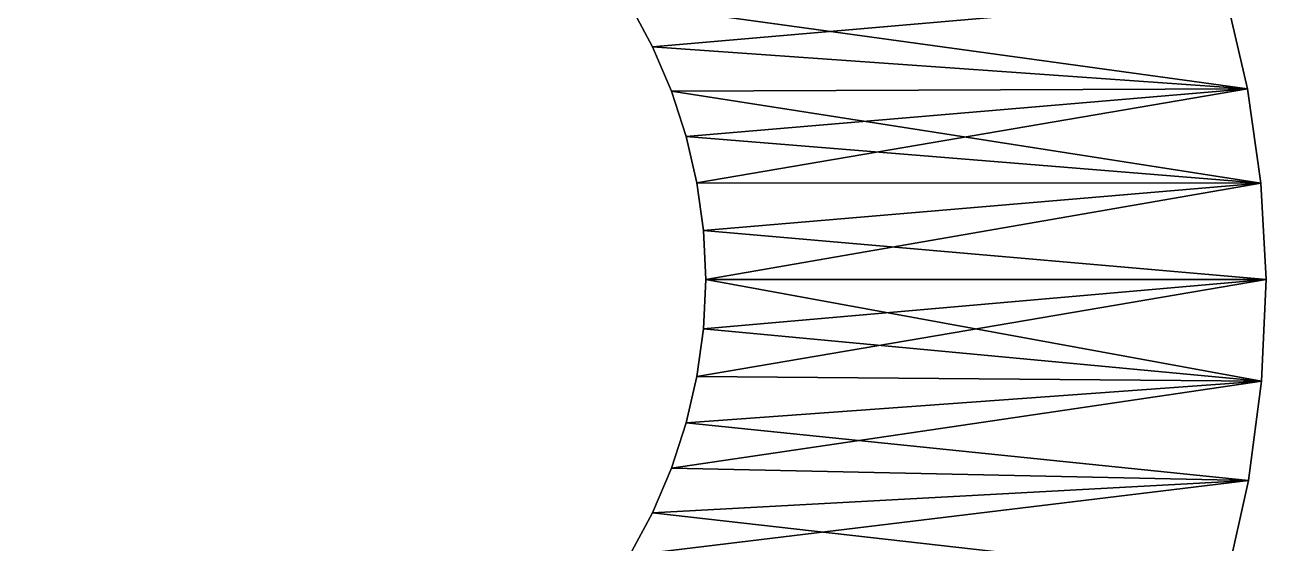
# Model space of a CAD drawing. Header units: metres. Extents: x 0 to 2.08, y -0.12 to 5.68.
# Drawn here: x 1.4384 to 1.6032, y 4.4024 to 4.4699 of the extents above; entities that cross this region are included whole.
import ezdxf

# ---------------------------------------------------------------- set-up
doc = ezdxf.new("R2010")
doc.units = ezdxf.units.M
doc.header["$LTSCALE"] = 65.185185
for name, color, linetype in [('11', 7, 'CONTINUOUS'), ('12', 7, 'CONTINUOUS'), ('14', 7, 'CONTINUOUS'), ('15', 7, 'CONTINUOUS'), ('17', 7, 'CONTINUOUS'), ('18', 7, 'CONTINUOUS'), ('22', 7, 'CONTINUOUS'), ('23', 7, 'CONTINUOUS'), ('25', 7, 'CONTINUOUS'), ('26', 7, 'CONTINUOUS'), ('3', 7, 'CONTINUOUS'), ('39', 7, 'CONTINUOUS'), ('42', 7, 'CONTINUOUS'), ('43', 7, 'CONTINUOUS'), ('44', 7, 'CONTINUOUS'), ('45', 7, 'CONTINUOUS'), ('8', 7, 'CONTINUOUS')]:
    doc.layers.add(name, color=color, linetype=linetype)

msp = doc.modelspace()

# ---------------------------------------------------------------- linework, layer by layer
at = {"layer": '11', "color": 2, "linetype": 'CONTINUOUS'}
for points in [[(0.35, 4.2868, -1.02289), (1.02909, 4.78443, -1.02289), (1.45, 4.2868, -1.02289), (0.35, 4.2868, -1.02289)], [(1.02909, 4.78443, -1.02289), (1.06178, 4.74813, -1.02289), (1.46323, 4.2874, -1.02289), (1.02909, 4.78443, -1.02289)], [(1.45, 4.2868, -1.02289), (1.02909, 4.78443, -1.02289), (1.46323, 4.2874, -1.02289), (1.45, 4.2868, -1.02289)], [(1.06178, 4.74813, -1.02289), (1.40427, 4.39077, -1.02289), (1.48882, 4.29191, -1.02289), (1.06178, 4.74813, -1.02289)], [(1.46323, 4.2874, -1.02289), (1.06178, 4.74813, -1.02289), (1.47618, 4.28911, -1.02289), (1.46323, 4.2874, -1.02289)], [(1.47618, 4.28911, -1.02289), (1.06178, 4.74813, -1.02289), (1.48882, 4.29191, -1.02289), (1.47618, 4.28911, -1.02289)], [(1.59755, 4.46165, -1.02289), (1.51707, 4.47272, -1.02289), (1.59479, 4.47365, -1.02289), (1.59755, 4.46165, -1.02289)], [(1.52006, 4.46715, -1.02289), (1.51707, 4.47272, -1.02289), (1.59755, 4.46165, -1.02289), (1.52006, 4.46715, -1.02289)], [(1.52254, 4.46136, -1.02289), (1.52006, 4.46715, -1.02289), (1.59755, 4.46165, -1.02289), (1.52254, 4.46136, -1.02289)], [(1.59929, 4.44937, -1.02289), (1.52254, 4.46136, -1.02289), (1.59755, 4.46165, -1.02289), (1.59929, 4.44937, -1.02289)], [(1.52446, 4.45547, -1.02289), (1.52254, 4.46136, -1.02289), (1.59929, 4.44937, -1.02289), (1.52446, 4.45547, -1.02289)], [(1.52584, 4.44942, -1.02289), (1.52446, 4.45547, -1.02289), (1.59929, 4.44937, -1.02289), (1.52584, 4.44942, -1.02289)], [(1.52669, 4.44319, -1.02289), (1.52584, 4.44942, -1.02289), (1.59929, 4.44937, -1.02289), (1.52669, 4.44319, -1.02289)], [(1.6, 4.4368, -1.02289), (1.52669, 4.44319, -1.02289), (1.59929, 4.44937, -1.02289), (1.6, 4.4368, -1.02289)], [(1.527, 4.4368, -1.02289), (1.52669, 4.44319, -1.02289), (1.6, 4.4368, -1.02289), (1.527, 4.4368, -1.02289)], [(1.52669, 4.4304, -1.02289), (1.527, 4.4368, -1.02289), (1.59939, 4.42356, -1.02289), (1.52669, 4.4304, -1.02289)], [(1.527, 4.4368, -1.02289), (1.6, 4.4368, -1.02289), (1.59939, 4.42356, -1.02289), (1.527, 4.4368, -1.02289)], [(1.52584, 4.42418, -1.02289), (1.52669, 4.4304, -1.02289), (1.59939, 4.42356, -1.02289), (1.52584, 4.42418, -1.02289)], [(1.52446, 4.41813, -1.02289), (1.52584, 4.42418, -1.02289), (1.59939, 4.42356, -1.02289), (1.52446, 4.41813, -1.02289)], [(1.59769, 4.41062, -1.02289), (1.52446, 4.41813, -1.02289), (1.59939, 4.42356, -1.02289), (1.59769, 4.41062, -1.02289)], [(1.52254, 4.41223, -1.02289), (1.52446, 4.41813, -1.02289), (1.59769, 4.41062, -1.02289), (1.52254, 4.41223, -1.02289)], [(1.52006, 4.40644, -1.02289), (1.52254, 4.41223, -1.02289), (1.59769, 4.41062, -1.02289), (1.52006, 4.40644, -1.02289)], [(1.59489, 4.39797, -1.02289), (1.52006, 4.40644, -1.02289), (1.59769, 4.41062, -1.02289), (1.59489, 4.39797, -1.02289)], [(1.51707, 4.40087, -1.02289), (1.52006, 4.40644, -1.02289), (1.59489, 4.39797, -1.02289), (1.51707, 4.40087, -1.02289)]]:
    msp.add_3dface(points, dxfattribs=at)
at = {"layer": '12', "color": 2, "linetype": 'CONTINUOUS'}
for points in [[(1.40784, 4.58253, -0.95232), (0.35, 4.2868, -0.95232), (1.457, 4.5798, -0.95232), (1.40784, 4.58253, -0.95232)], [(1.457, 4.5798, -0.95232), (0.35, 4.2868, -0.95232), (1.46957, 4.57909, -0.95232), (1.457, 4.5798, -0.95232)], [(1.46957, 4.57909, -0.95232), (0.35, 4.2868, -0.95232), (1.48185, 4.57735, -0.95232), (1.46957, 4.57909, -0.95232)], [(1.48185, 4.57735, -0.95232), (0.35, 4.2868, -0.95232), (1.49385, 4.57459, -0.95232), (1.48185, 4.57735, -0.95232)], [(1.49385, 4.57459, -0.95232), (0.35, 4.2868, -0.95232), (1.50566, 4.57077, -0.95232), (1.49385, 4.57459, -0.95232)], [(1.50566, 4.57077, -0.95232), (0.35, 4.2868, -0.95232), (1.51717, 4.56592, -0.95232), (1.50566, 4.57077, -0.95232)], [(1.51717, 4.56592, -0.95232), (0.35, 4.2868, -0.95232), (1.52816, 4.56015, -0.95232), (1.51717, 4.56592, -0.95232)], [(1.52816, 4.56015, -0.95232), (0.35, 4.2868, -0.95232), (1.53859, 4.55345, -0.95232), (1.52816, 4.56015, -0.95232)], [(1.53859, 4.55345, -0.95232), (0.35, 4.2868, -0.95232), (1.54849, 4.54582, -0.95232), (1.53859, 4.55345, -0.95232)], [(1.54849, 4.54582, -0.95232), (0.35, 4.2868, -0.95232), (1.55764, 4.53744, -0.95232), (1.54849, 4.54582, -0.95232)], [(0.35, 4.2868, -0.95232), (1.44139, 4.50503, -0.95232), (1.55764, 4.53744, -0.95232), (0.35, 4.2868, -0.95232)], [(1.44139, 4.50503, -0.95232), (0.35, 4.2868, -0.95232), (1.43537, 4.50337, -0.95232), (1.44139, 4.50503, -0.95232)], [(1.51707, 4.47272, -0.95232), (1.52006, 4.46715, -0.95232), (1.59479, 4.47365, -0.95232), (1.51707, 4.47272, -0.95232)], [(1.59479, 4.47365, -0.95232), (1.52006, 4.46715, -0.95232), (1.59755, 4.46165, -0.95232), (1.59479, 4.47365, -0.95232)], [(1.52006, 4.46715, -0.95232), (1.52254, 4.46136, -0.95232), (1.59755, 4.46165, -0.95232), (1.52006, 4.46715, -0.95232)], [(1.52254, 4.46136, -0.95232), (1.52446, 4.45547, -0.95232), (1.59755, 4.46165, -0.95232), (1.52254, 4.46136, -0.95232)], [(1.52446, 4.45547, -0.95232), (1.52584, 4.44942, -0.95232), (1.59755, 4.46165, -0.95232), (1.52446, 4.45547, -0.95232)], [(1.59755, 4.46165, -0.95232), (1.52584, 4.44942, -0.95232), (1.59929, 4.44937, -0.95232), (1.59755, 4.46165, -0.95232)], [(1.52584, 4.44942, -0.95232), (1.52669, 4.44319, -0.95232), (1.59929, 4.44937, -0.95232), (1.52584, 4.44942, -0.95232)], [(1.52669, 4.44319, -0.95232), (1.527, 4.4368, -0.95232), (1.59929, 4.44937, -0.95232), (1.52669, 4.44319, -0.95232)], [(1.59929, 4.44937, -0.95232), (1.527, 4.4368, -0.95232), (1.6, 4.4368, -0.95232), (1.59929, 4.44937, -0.95232)], [(1.52669, 4.4304, -0.95232), (1.52584, 4.42418, -0.95232), (1.6, 4.4368, -0.95232), (1.52669, 4.4304, -0.95232)], [(1.6, 4.4368, -0.95232), (1.52584, 4.42418, -0.95232), (1.59939, 4.42356, -0.95232), (1.6, 4.4368, -0.95232)], [(1.527, 4.4368, -0.95232), (1.52669, 4.4304, -0.95232), (1.6, 4.4368, -0.95232), (1.527, 4.4368, -0.95232)], [(1.52446, 4.41813, -0.95232), (1.52254, 4.41223, -0.95232), (1.59939, 4.42356, -0.95232), (1.52446, 4.41813, -0.95232)], [(1.59939, 4.42356, -0.95232), (1.52254, 4.41223, -0.95232), (1.59769, 4.41062, -0.95232), (1.59939, 4.42356, -0.95232)], [(1.52584, 4.42418, -0.95232), (1.52446, 4.41813, -0.95232), (1.59939, 4.42356, -0.95232), (1.52584, 4.42418, -0.95232)], [(1.52254, 4.41223, -0.95232), (1.52006, 4.40644, -0.95232), (1.59769, 4.41062, -0.95232), (1.52254, 4.41223, -0.95232)], [(1.52006, 4.40644, -0.95232), (1.51707, 4.40087, -0.95232), (1.59769, 4.41062, -0.95232), (1.52006, 4.40644, -0.95232)], [(1.59769, 4.41062, -0.95232), (1.51707, 4.40087, -0.95232), (1.59489, 4.39797, -0.95232), (1.59769, 4.41062, -0.95232)]]:
    msp.add_3dface(points, dxfattribs=at)
at = {"layer": '14', "color": 2, "linetype": 'CONTINUOUS'}
for points in [[(0.35, 4.2868, -2.32), (1.02909, 4.78443, -2.32), (1.45, 4.2868, -2.32), (0.35, 4.2868, -2.32)], [(1.02909, 4.78443, -2.32), (1.06178, 4.74813, -2.32), (1.46323, 4.2874, -2.32), (1.02909, 4.78443, -2.32)], [(1.45, 4.2868, -2.32), (1.02909, 4.78443, -2.32), (1.46323, 4.2874, -2.32), (1.45, 4.2868, -2.32)], [(1.06178, 4.74813, -2.32), (1.40427, 4.39077, -2.32), (1.48882, 4.29191, -2.32), (1.06178, 4.74813, -2.32)], [(1.46323, 4.2874, -2.32), (1.06178, 4.74813, -2.32), (1.47618, 4.28911, -2.32), (1.46323, 4.2874, -2.32)], [(1.47618, 4.28911, -2.32), (1.06178, 4.74813, -2.32), (1.48882, 4.29191, -2.32), (1.47618, 4.28911, -2.32)], [(1.59755, 4.46165, -2.32), (1.51707, 4.47272, -2.32), (1.59479, 4.47365, -2.32), (1.59755, 4.46165, -2.32)], [(1.52006, 4.46715, -2.32), (1.51707, 4.47272, -2.32), (1.59755, 4.46165, -2.32), (1.52006, 4.46715, -2.32)], [(1.52254, 4.46136, -2.32), (1.52006, 4.46715, -2.32), (1.59755, 4.46165, -2.32), (1.52254, 4.46136, -2.32)], [(1.59929, 4.44937, -2.32), (1.52254, 4.46136, -2.32), (1.59755, 4.46165, -2.32), (1.59929, 4.44937, -2.32)], [(1.52446, 4.45547, -2.32), (1.52254, 4.46136, -2.32), (1.59929, 4.44937, -2.32), (1.52446, 4.45547, -2.32)], [(1.52584, 4.44942, -2.32), (1.52446, 4.45547, -2.32), (1.59929, 4.44937, -2.32), (1.52584, 4.44942, -2.32)], [(1.52669, 4.44319, -2.32), (1.52584, 4.44942, -2.32), (1.59929, 4.44937, -2.32), (1.52669, 4.44319, -2.32)], [(1.6, 4.4368, -2.32), (1.52669, 4.44319, -2.32), (1.59929, 4.44937, -2.32), (1.6, 4.4368, -2.32)], [(1.527, 4.4368, -2.32), (1.52669, 4.44319, -2.32), (1.6, 4.4368, -2.32), (1.527, 4.4368, -2.32)], [(1.52669, 4.4304, -2.32), (1.527, 4.4368, -2.32), (1.59939, 4.42356, -2.32), (1.52669, 4.4304, -2.32)], [(1.527, 4.4368, -2.32), (1.6, 4.4368, -2.32), (1.59939, 4.42356, -2.32), (1.527, 4.4368, -2.32)], [(1.52584, 4.42418, -2.32), (1.52669, 4.4304, -2.32), (1.59939, 4.42356, -2.32), (1.52584, 4.42418, -2.32)], [(1.52446, 4.41813, -2.32), (1.52584, 4.42418, -2.32), (1.59939, 4.42356, -2.32), (1.52446, 4.41813, -2.32)], [(1.59769, 4.41062, -2.32), (1.52446, 4.41813, -2.32), (1.59939, 4.42356, -2.32), (1.59769, 4.41062, -2.32)], [(1.52254, 4.41223, -2.32), (1.52446, 4.41813, -2.32), (1.59769, 4.41062, -2.32), (1.52254, 4.41223, -2.32)], [(1.52006, 4.40644, -2.32), (1.52254, 4.41223, -2.32), (1.59769, 4.41062, -2.32), (1.52006, 4.40644, -2.32)], [(1.59489, 4.39797, -2.32), (1.52006, 4.40644, -2.32), (1.59769, 4.41062, -2.32), (1.59489, 4.39797, -2.32)], [(1.51707, 4.40087, -2.32), (1.52006, 4.40644, -2.32), (1.59489, 4.39797, -2.32), (1.51707, 4.40087, -2.32)]]:
    msp.add_3dface(points, dxfattribs=at)
at = {"layer": '15', "color": 2, "linetype": 'CONTINUOUS'}
for points in [[(1.40784, 4.58253, -2.25), (0.35, 4.2868, -2.25), (1.457, 4.5798, -2.25), (1.40784, 4.58253, -2.25)], [(1.457, 4.5798, -2.25), (0.35, 4.2868, -2.25), (1.46957, 4.57909, -2.25), (1.457, 4.5798, -2.25)], [(1.46957, 4.57909, -2.25), (0.35, 4.2868, -2.25), (1.48185, 4.57735, -2.25), (1.46957, 4.57909, -2.25)], [(1.48185, 4.57735, -2.25), (0.35, 4.2868, -2.25), (1.49385, 4.57459, -2.25), (1.48185, 4.57735, -2.25)], [(1.49385, 4.57459, -2.25), (0.35, 4.2868, -2.25), (1.50566, 4.57077, -2.25), (1.49385, 4.57459, -2.25)], [(1.50566, 4.57077, -2.25), (0.35, 4.2868, -2.25), (1.51717, 4.56592, -2.25), (1.50566, 4.57077, -2.25)], [(1.51717, 4.56592, -2.25), (0.35, 4.2868, -2.25), (1.52816, 4.56015, -2.25), (1.51717, 4.56592, -2.25)], [(1.52816, 4.56015, -2.25), (0.35, 4.2868, -2.25), (1.53859, 4.55345, -2.25), (1.52816, 4.56015, -2.25)], [(1.53859, 4.55345, -2.25), (0.35, 4.2868, -2.25), (1.54849, 4.54582, -2.25), (1.53859, 4.55345, -2.25)], [(1.54849, 4.54582, -2.25), (0.35, 4.2868, -2.25), (1.55764, 4.53744, -2.25), (1.54849, 4.54582, -2.25)], [(0.35, 4.2868, -2.25), (1.44139, 4.50503, -2.25), (1.55764, 4.53744, -2.25), (0.35, 4.2868, -2.25)], [(1.44139, 4.50503, -2.25), (0.35, 4.2868, -2.25), (1.43537, 4.50337, -2.25), (1.44139, 4.50503, -2.25)], [(1.51707, 4.47272, -2.25), (1.52006, 4.46715, -2.25), (1.59479, 4.47365, -2.25), (1.51707, 4.47272, -2.25)], [(1.59479, 4.47365, -2.25), (1.52006, 4.46715, -2.25), (1.59755, 4.46165, -2.25), (1.59479, 4.47365, -2.25)], [(1.52006, 4.46715, -2.25), (1.52254, 4.46136, -2.25), (1.59755, 4.46165, -2.25), (1.52006, 4.46715, -2.25)], [(1.52254, 4.46136, -2.25), (1.52446, 4.45547, -2.25), (1.59755, 4.46165, -2.25), (1.52254, 4.46136, -2.25)], [(1.52446, 4.45547, -2.25), (1.52584, 4.44942, -2.25), (1.59755, 4.46165, -2.25), (1.52446, 4.45547, -2.25)], [(1.59755, 4.46165, -2.25), (1.52584, 4.44942, -2.25), (1.59929, 4.44937, -2.25), (1.59755, 4.46165, -2.25)], [(1.52584, 4.44942, -2.25), (1.52669, 4.44319, -2.25), (1.59929, 4.44937, -2.25), (1.52584, 4.44942, -2.25)], [(1.52669, 4.44319, -2.25), (1.527, 4.4368, -2.25), (1.59929, 4.44937, -2.25), (1.52669, 4.44319, -2.25)], [(1.59929, 4.44937, -2.25), (1.527, 4.4368, -2.25), (1.6, 4.4368, -2.25), (1.59929, 4.44937, -2.25)], [(1.52669, 4.4304, -2.25), (1.52584, 4.42418, -2.25), (1.6, 4.4368, -2.25), (1.52669, 4.4304, -2.25)], [(1.6, 4.4368, -2.25), (1.52584, 4.42418, -2.25), (1.59939, 4.42356, -2.25), (1.6, 4.4368, -2.25)], [(1.527, 4.4368, -2.25), (1.52669, 4.4304, -2.25), (1.6, 4.4368, -2.25), (1.527, 4.4368, -2.25)], [(1.52446, 4.41813, -2.25), (1.52254, 4.41223, -2.25), (1.59939, 4.42356, -2.25), (1.52446, 4.41813, -2.25)], [(1.59939, 4.42356, -2.25), (1.52254, 4.41223, -2.25), (1.59769, 4.41062, -2.25), (1.59939, 4.42356, -2.25)], [(1.52584, 4.42418, -2.25), (1.52446, 4.41813, -2.25), (1.59939, 4.42356, -2.25), (1.52584, 4.42418, -2.25)], [(1.52254, 4.41223, -2.25), (1.52006, 4.40644, -2.25), (1.59769, 4.41062, -2.25), (1.52254, 4.41223, -2.25)], [(1.52006, 4.40644, -2.25), (1.51707, 4.40087, -2.25), (1.59769, 4.41062, -2.25), (1.52006, 4.40644, -2.25)], [(1.59769, 4.41062, -2.25), (1.51707, 4.40087, -2.25), (1.59489, 4.39797, -2.25), (1.59769, 4.41062, -2.25)]]:
    msp.add_3dface(points, dxfattribs=at)
at = {"layer": '17', "color": 2, "linetype": 'CONTINUOUS'}
for points in [[(1.51707, 4.47272, -1.02289), (1.52006, 4.46715, -1.02289), (1.51707, 4.47272, -0.95232), (1.51707, 4.47272, -1.02289)], [(1.52006, 4.46715, -1.02289), (1.52006, 4.46715, -0.95232), (1.51707, 4.47272, -0.95232), (1.52006, 4.46715, -1.02289)], [(1.51707, 4.47272, -2.32), (1.52006, 4.46715, -2.32), (1.51707, 4.47272, -2.25), (1.51707, 4.47272, -2.32)], [(1.52006, 4.46715, -2.32), (1.52006, 4.46715, -2.25), (1.51707, 4.47272, -2.25), (1.52006, 4.46715, -2.32)], [(1.51707, 4.47272, -2.05), (1.52006, 4.46715, -2.05), (1.51707, 4.47272, -1.98), (1.51707, 4.47272, -2.05)], [(1.52006, 4.46715, -2.05), (1.52006, 4.46715, -1.98), (1.51707, 4.47272, -1.98), (1.52006, 4.46715, -2.05)], [(1.51707, 4.47272, -1.29347), (1.52006, 4.46715, -1.29347), (1.51707, 4.47272, -1.22289), (1.51707, 4.47272, -1.29347)], [(1.52006, 4.46715, -1.29347), (1.52006, 4.46715, -1.22289), (1.51707, 4.47272, -1.22289), (1.52006, 4.46715, -1.29347)], [(1.52006, 4.46715, -1.02289), (1.52254, 4.46136, -1.02289), (1.52006, 4.46715, -0.95232), (1.52006, 4.46715, -1.02289)], [(1.52254, 4.46136, -1.02289), (1.52254, 4.46136, -0.95232), (1.52006, 4.46715, -0.95232), (1.52254, 4.46136, -1.02289)], [(1.52006, 4.46715, -2.32), (1.52254, 4.46136, -2.32), (1.52006, 4.46715, -2.25), (1.52006, 4.46715, -2.32)], [(1.52254, 4.46136, -2.32), (1.52254, 4.46136, -2.25), (1.52006, 4.46715, -2.25), (1.52254, 4.46136, -2.32)], [(1.52006, 4.46715, -2.05), (1.52254, 4.46136, -2.05), (1.52006, 4.46715, -1.98), (1.52006, 4.46715, -2.05)], [(1.52254, 4.46136, -2.05), (1.52254, 4.46136, -1.98), (1.52006, 4.46715, -1.98), (1.52254, 4.46136, -2.05)], [(1.52006, 4.46715, -1.29347), (1.52254, 4.46136, -1.29347), (1.52006, 4.46715, -1.22289), (1.52006, 4.46715, -1.29347)], [(1.52254, 4.46136, -1.29347), (1.52254, 4.46136, -1.22289), (1.52006, 4.46715, -1.22289), (1.52254, 4.46136, -1.29347)], [(1.52254, 4.46136, -1.02289), (1.52446, 4.45547, -1.02289), (1.52254, 4.46136, -0.95232), (1.52254, 4.46136, -1.02289)], [(1.52446, 4.45547, -1.02289), (1.52446, 4.45547, -0.95232), (1.52254, 4.46136, -0.95232), (1.52446, 4.45547, -1.02289)], [(1.52254, 4.46136, -2.32), (1.52446, 4.45547, -2.32), (1.52254, 4.46136, -2.25), (1.52254, 4.46136, -2.32)], [(1.52446, 4.45547, -2.32), (1.52446, 4.45547, -2.25), (1.52254, 4.46136, -2.25), (1.52446, 4.45547, -2.32)], [(1.52254, 4.46136, -2.05), (1.52446, 4.45547, -2.05), (1.52254, 4.46136, -1.98), (1.52254, 4.46136, -2.05)], [(1.52446, 4.45547, -2.05), (1.52446, 4.45547, -1.98), (1.52254, 4.46136, -1.98), (1.52446, 4.45547, -2.05)], [(1.52254, 4.46136, -1.29347), (1.52446, 4.45547, -1.29347), (1.52254, 4.46136, -1.22289), (1.52254, 4.46136, -1.29347)], [(1.52446, 4.45547, -1.29347), (1.52446, 4.45547, -1.22289), (1.52254, 4.46136, -1.22289), (1.52446, 4.45547, -1.29347)], [(1.52446, 4.45547, -1.02289), (1.52584, 4.44942, -1.02289), (1.52446, 4.45547, -0.95232), (1.52446, 4.45547, -1.02289)], [(1.52584, 4.44942, -1.02289), (1.52584, 4.44942, -0.95232), (1.52446, 4.45547, -0.95232), (1.52584, 4.44942, -1.02289)], [(1.52446, 4.45547, -2.32), (1.52584, 4.44942, -2.32), (1.52446, 4.45547, -2.25), (1.52446, 4.45547, -2.32)], [(1.52584, 4.44942, -2.32), (1.52584, 4.44942, -2.25), (1.52446, 4.45547, -2.25), (1.52584, 4.44942, -2.32)], [(1.52446, 4.45547, -2.05), (1.52584, 4.44942, -2.05), (1.52446, 4.45547, -1.98), (1.52446, 4.45547, -2.05)], [(1.52584, 4.44942, -2.05), (1.52584, 4.44942, -1.98), (1.52446, 4.45547, -1.98), (1.52584, 4.44942, -2.05)], [(1.52446, 4.45547, -1.29347), (1.52584, 4.44942, -1.29347), (1.52446, 4.45547, -1.22289), (1.52446, 4.45547, -1.29347)], [(1.52584, 4.44942, -1.29347), (1.52584, 4.44942, -1.22289), (1.52446, 4.45547, -1.22289), (1.52584, 4.44942, -1.29347)], [(1.52584, 4.44942, -1.02289), (1.52669, 4.44319, -1.02289), (1.52584, 4.44942, -0.95232), (1.52584, 4.44942, -1.02289)], [(1.52669, 4.44319, -1.02289), (1.52669, 4.44319, -0.95232), (1.52584, 4.44942, -0.95232), (1.52669, 4.44319, -1.02289)], [(1.52584, 4.44942, -2.32), (1.52669, 4.44319, -2.32), (1.52584, 4.44942, -2.25), (1.52584, 4.44942, -2.32)], [(1.52669, 4.44319, -2.32), (1.52669, 4.44319, -2.25), (1.52584, 4.44942, -2.25), (1.52669, 4.44319, -2.32)], [(1.52584, 4.44942, -2.05), (1.52669, 4.44319, -2.05), (1.52584, 4.44942, -1.98), (1.52584, 4.44942, -2.05)], [(1.52669, 4.44319, -2.05), (1.52669, 4.44319, -1.98), (1.52584, 4.44942, -1.98), (1.52669, 4.44319, -2.05)], [(1.52584, 4.44942, -1.29347), (1.52669, 4.44319, -1.29347), (1.52584, 4.44942, -1.22289), (1.52584, 4.44942, -1.29347)], [(1.52669, 4.44319, -1.29347), (1.52669, 4.44319, -1.22289), (1.52584, 4.44942, -1.22289), (1.52669, 4.44319, -1.29347)], [(1.52669, 4.44319, -1.02289), (1.527, 4.4368, -1.02289), (1.52669, 4.44319, -0.95232), (1.52669, 4.44319, -1.02289)], [(1.527, 4.4368, -1.02289), (1.527, 4.4368, -0.95232), (1.52669, 4.44319, -0.95232), (1.527, 4.4368, -1.02289)], [(1.52669, 4.44319, -2.32), (1.527, 4.4368, -2.32), (1.52669, 4.44319, -2.25), (1.52669, 4.44319, -2.32)], [(1.527, 4.4368, -2.32), (1.527, 4.4368, -2.25), (1.52669, 4.44319, -2.25), (1.527, 4.4368, -2.32)], [(1.52669, 4.44319, -2.05), (1.527, 4.4368, -2.05), (1.52669, 4.44319, -1.98), (1.52669, 4.44319, -2.05)], [(1.527, 4.4368, -2.05), (1.527, 4.4368, -1.98), (1.52669, 4.44319, -1.98), (1.527, 4.4368, -2.05)], [(1.52669, 4.44319, -1.29347), (1.527, 4.4368, -1.29347), (1.52669, 4.44319, -1.22289), (1.52669, 4.44319, -1.29347)], [(1.527, 4.4368, -1.29347), (1.527, 4.4368, -1.22289), (1.52669, 4.44319, -1.22289), (1.527, 4.4368, -1.29347)]]:
    msp.add_3dface(points, dxfattribs=at)
at = {"layer": '18', "color": 2, "linetype": 'CONTINUOUS'}
for points in [[(1.527, 4.4368, -1.02289), (1.52669, 4.4304, -1.02289), (1.527, 4.4368, -0.95232), (1.527, 4.4368, -1.02289)], [(1.52669, 4.4304, -1.02289), (1.52669, 4.4304, -0.95232), (1.527, 4.4368, -0.95232), (1.52669, 4.4304, -1.02289)], [(1.527, 4.4368, -2.32), (1.52669, 4.4304, -2.32), (1.527, 4.4368, -2.25), (1.527, 4.4368, -2.32)], [(1.52669, 4.4304, -2.32), (1.52669, 4.4304, -2.25), (1.527, 4.4368, -2.25), (1.52669, 4.4304, -2.32)], [(1.527, 4.4368, -2.05), (1.52669, 4.4304, -2.05), (1.527, 4.4368, -1.98), (1.527, 4.4368, -2.05)], [(1.52669, 4.4304, -2.05), (1.52669, 4.4304, -1.98), (1.527, 4.4368, -1.98), (1.52669, 4.4304, -2.05)], [(1.527, 4.4368, -1.29347), (1.52669, 4.4304, -1.29347), (1.527, 4.4368, -1.22289), (1.527, 4.4368, -1.29347)], [(1.52669, 4.4304, -1.29347), (1.52669, 4.4304, -1.22289), (1.527, 4.4368, -1.22289), (1.52669, 4.4304, -1.29347)], [(1.52669, 4.4304, -1.02289), (1.52584, 4.42418, -1.02289), (1.52669, 4.4304, -0.95232), (1.52669, 4.4304, -1.02289)], [(1.52584, 4.42418, -1.02289), (1.52584, 4.42418, -0.95232), (1.52669, 4.4304, -0.95232), (1.52584, 4.42418, -1.02289)], [(1.52669, 4.4304, -2.32), (1.52584, 4.42418, -2.32), (1.52669, 4.4304, -2.25), (1.52669, 4.4304, -2.32)], [(1.52584, 4.42418, -2.32), (1.52584, 4.42418, -2.25), (1.52669, 4.4304, -2.25), (1.52584, 4.42418, -2.32)], [(1.52669, 4.4304, -2.05), (1.52584, 4.42418, -2.05), (1.52669, 4.4304, -1.98), (1.52669, 4.4304, -2.05)], [(1.52584, 4.42418, -2.05), (1.52584, 4.42418, -1.98), (1.52669, 4.4304, -1.98), (1.52584, 4.42418, -2.05)], [(1.52669, 4.4304, -1.29347), (1.52584, 4.42418, -1.29347), (1.52669, 4.4304, -1.22289), (1.52669, 4.4304, -1.29347)], [(1.52584, 4.42418, -1.29347), (1.52584, 4.42418, -1.22289), (1.52669, 4.4304, -1.22289), (1.52584, 4.42418, -1.29347)], [(1.52584, 4.42418, -1.02289), (1.52446, 4.41813, -1.02289), (1.52584, 4.42418, -0.95232), (1.52584, 4.42418, -1.02289)], [(1.52446, 4.41813, -1.02289), (1.52446, 4.41813, -0.95232), (1.52584, 4.42418, -0.95232), (1.52446, 4.41813, -1.02289)], [(1.52584, 4.42418, -2.32), (1.52446, 4.41813, -2.32), (1.52584, 4.42418, -2.25), (1.52584, 4.42418, -2.32)], [(1.52446, 4.41813, -2.32), (1.52446, 4.41813, -2.25), (1.52584, 4.42418, -2.25), (1.52446, 4.41813, -2.32)], [(1.52584, 4.42418, -2.05), (1.52446, 4.41813, -2.05), (1.52584, 4.42418, -1.98), (1.52584, 4.42418, -2.05)], [(1.52446, 4.41813, -2.05), (1.52446, 4.41813, -1.98), (1.52584, 4.42418, -1.98), (1.52446, 4.41813, -2.05)], [(1.52584, 4.42418, -1.29347), (1.52446, 4.41813, -1.29347), (1.52584, 4.42418, -1.22289), (1.52584, 4.42418, -1.29347)], [(1.52446, 4.41813, -1.29347), (1.52446, 4.41813, -1.22289), (1.52584, 4.42418, -1.22289), (1.52446, 4.41813, -1.29347)], [(1.52446, 4.41813, -1.02289), (1.52254, 4.41223, -1.02289), (1.52446, 4.41813, -0.95232), (1.52446, 4.41813, -1.02289)], [(1.52254, 4.41223, -1.02289), (1.52254, 4.41223, -0.95232), (1.52446, 4.41813, -0.95232), (1.52254, 4.41223, -1.02289)], [(1.52446, 4.41813, -2.32), (1.52254, 4.41223, -2.32), (1.52446, 4.41813, -2.25), (1.52446, 4.41813, -2.32)], [(1.52254, 4.41223, -2.32), (1.52254, 4.41223, -2.25), (1.52446, 4.41813, -2.25), (1.52254, 4.41223, -2.32)], [(1.52446, 4.41813, -2.05), (1.52254, 4.41223, -2.05), (1.52446, 4.41813, -1.98), (1.52446, 4.41813, -2.05)], [(1.52254, 4.41223, -2.05), (1.52254, 4.41223, -1.98), (1.52446, 4.41813, -1.98), (1.52254, 4.41223, -2.05)], [(1.52446, 4.41813, -1.29347), (1.52254, 4.41223, -1.29347), (1.52446, 4.41813, -1.22289), (1.52446, 4.41813, -1.29347)], [(1.52254, 4.41223, -1.29347), (1.52254, 4.41223, -1.22289), (1.52446, 4.41813, -1.22289), (1.52254, 4.41223, -1.29347)], [(1.52254, 4.41223, -1.02289), (1.52006, 4.40644, -1.02289), (1.52254, 4.41223, -0.95232), (1.52254, 4.41223, -1.02289)], [(1.52006, 4.40644, -1.02289), (1.52006, 4.40644, -0.95232), (1.52254, 4.41223, -0.95232), (1.52006, 4.40644, -1.02289)], [(1.52254, 4.41223, -2.32), (1.52006, 4.40644, -2.32), (1.52254, 4.41223, -2.25), (1.52254, 4.41223, -2.32)], [(1.52006, 4.40644, -2.32), (1.52006, 4.40644, -2.25), (1.52254, 4.41223, -2.25), (1.52006, 4.40644, -2.32)], [(1.52254, 4.41223, -2.05), (1.52006, 4.40644, -2.05), (1.52254, 4.41223, -1.98), (1.52254, 4.41223, -2.05)], [(1.52006, 4.40644, -2.05), (1.52006, 4.40644, -1.98), (1.52254, 4.41223, -1.98), (1.52006, 4.40644, -2.05)], [(1.52254, 4.41223, -1.29347), (1.52006, 4.40644, -1.29347), (1.52254, 4.41223, -1.22289), (1.52254, 4.41223, -1.29347)], [(1.52006, 4.40644, -1.29347), (1.52006, 4.40644, -1.22289), (1.52254, 4.41223, -1.22289), (1.52006, 4.40644, -1.29347)], [(1.52006, 4.40644, -1.02289), (1.51707, 4.40087, -1.02289), (1.52006, 4.40644, -0.95232), (1.52006, 4.40644, -1.02289)], [(1.51707, 4.40087, -1.02289), (1.51707, 4.40087, -0.95232), (1.52006, 4.40644, -0.95232), (1.51707, 4.40087, -1.02289)], [(1.52006, 4.40644, -2.32), (1.51707, 4.40087, -2.32), (1.52006, 4.40644, -2.25), (1.52006, 4.40644, -2.32)], [(1.51707, 4.40087, -2.32), (1.51707, 4.40087, -2.25), (1.52006, 4.40644, -2.25), (1.51707, 4.40087, -2.32)], [(1.52006, 4.40644, -2.05), (1.51707, 4.40087, -2.05), (1.52006, 4.40644, -1.98), (1.52006, 4.40644, -2.05)], [(1.51707, 4.40087, -2.05), (1.51707, 4.40087, -1.98), (1.52006, 4.40644, -1.98), (1.51707, 4.40087, -2.05)], [(1.52006, 4.40644, -1.29347), (1.51707, 4.40087, -1.29347), (1.52006, 4.40644, -1.22289), (1.52006, 4.40644, -1.29347)], [(1.51707, 4.40087, -1.29347), (1.51707, 4.40087, -1.22289), (1.52006, 4.40644, -1.22289), (1.51707, 4.40087, -1.29347)]]:
    msp.add_3dface(points, dxfattribs=at)
at = {"layer": '22', "color": 2, "linetype": 'CONTINUOUS'}
for points in [[(0.35, 4.2868, -2.05), (1.02909, 4.78443, -2.05), (1.45, 4.2868, -2.05), (0.35, 4.2868, -2.05)], [(1.02909, 4.78443, -2.05), (1.06178, 4.74813, -2.05), (1.46323, 4.2874, -2.05), (1.02909, 4.78443, -2.05)], [(1.45, 4.2868, -2.05), (1.02909, 4.78443, -2.05), (1.46323, 4.2874, -2.05), (1.45, 4.2868, -2.05)], [(1.06178, 4.74813, -2.05), (1.40427, 4.39077, -2.05), (1.48882, 4.29191, -2.05), (1.06178, 4.74813, -2.05)], [(1.46323, 4.2874, -2.05), (1.06178, 4.74813, -2.05), (1.47618, 4.28911, -2.05), (1.46323, 4.2874, -2.05)], [(1.47618, 4.28911, -2.05), (1.06178, 4.74813, -2.05), (1.48882, 4.29191, -2.05), (1.47618, 4.28911, -2.05)], [(1.59755, 4.46165, -2.05), (1.51707, 4.47272, -2.05), (1.59479, 4.47365, -2.05), (1.59755, 4.46165, -2.05)], [(1.52006, 4.46715, -2.05), (1.51707, 4.47272, -2.05), (1.59755, 4.46165, -2.05), (1.52006, 4.46715, -2.05)], [(1.52254, 4.46136, -2.05), (1.52006, 4.46715, -2.05), (1.59755, 4.46165, -2.05), (1.52254, 4.46136, -2.05)], [(1.59929, 4.44937, -2.05), (1.52254, 4.46136, -2.05), (1.59755, 4.46165, -2.05), (1.59929, 4.44937, -2.05)], [(1.52446, 4.45547, -2.05), (1.52254, 4.46136, -2.05), (1.59929, 4.44937, -2.05), (1.52446, 4.45547, -2.05)], [(1.52584, 4.44942, -2.05), (1.52446, 4.45547, -2.05), (1.59929, 4.44937, -2.05), (1.52584, 4.44942, -2.05)], [(1.52669, 4.44319, -2.05), (1.52584, 4.44942, -2.05), (1.59929, 4.44937, -2.05), (1.52669, 4.44319, -2.05)], [(1.6, 4.4368, -2.05), (1.52669, 4.44319, -2.05), (1.59929, 4.44937, -2.05), (1.6, 4.4368, -2.05)], [(1.527, 4.4368, -2.05), (1.52669, 4.44319, -2.05), (1.6, 4.4368, -2.05), (1.527, 4.4368, -2.05)], [(1.52669, 4.4304, -2.05), (1.527, 4.4368, -2.05), (1.59939, 4.42356, -2.05), (1.52669, 4.4304, -2.05)], [(1.527, 4.4368, -2.05), (1.6, 4.4368, -2.05), (1.59939, 4.42356, -2.05), (1.527, 4.4368, -2.05)], [(1.52584, 4.42418, -2.05), (1.52669, 4.4304, -2.05), (1.59939, 4.42356, -2.05), (1.52584, 4.42418, -2.05)], [(1.52446, 4.41813, -2.05), (1.52584, 4.42418, -2.05), (1.59939, 4.42356, -2.05), (1.52446, 4.41813, -2.05)], [(1.59769, 4.41062, -2.05), (1.52446, 4.41813, -2.05), (1.59939, 4.42356, -2.05), (1.59769, 4.41062, -2.05)], [(1.52254, 4.41223, -2.05), (1.52446, 4.41813, -2.05), (1.59769, 4.41062, -2.05), (1.52254, 4.41223, -2.05)], [(1.52006, 4.40644, -2.05), (1.52254, 4.41223, -2.05), (1.59769, 4.41062, -2.05), (1.52006, 4.40644, -2.05)], [(1.59489, 4.39797, -2.05), (1.52006, 4.40644, -2.05), (1.59769, 4.41062, -2.05), (1.59489, 4.39797, -2.05)], [(1.51707, 4.40087, -2.05), (1.52006, 4.40644, -2.05), (1.59489, 4.39797, -2.05), (1.51707, 4.40087, -2.05)]]:
    msp.add_3dface(points, dxfattribs=at)
at = {"layer": '23', "color": 2, "linetype": 'CONTINUOUS'}
for points in [[(1.40784, 4.58253, -1.98), (0.35, 4.2868, -1.98), (1.457, 4.5798, -1.98), (1.40784, 4.58253, -1.98)], [(1.457, 4.5798, -1.98), (0.35, 4.2868, -1.98), (1.46957, 4.57909, -1.98), (1.457, 4.5798, -1.98)], [(1.46957, 4.57909, -1.98), (0.35, 4.2868, -1.98), (1.48185, 4.57735, -1.98), (1.46957, 4.57909, -1.98)], [(1.48185, 4.57735, -1.98), (0.35, 4.2868, -1.98), (1.49385, 4.57459, -1.98), (1.48185, 4.57735, -1.98)], [(1.49385, 4.57459, -1.98), (0.35, 4.2868, -1.98), (1.50566, 4.57077, -1.98), (1.49385, 4.57459, -1.98)], [(1.50566, 4.57077, -1.98), (0.35, 4.2868, -1.98), (1.51717, 4.56592, -1.98), (1.50566, 4.57077, -1.98)], [(1.51717, 4.56592, -1.98), (0.35, 4.2868, -1.98), (1.52816, 4.56015, -1.98), (1.51717, 4.56592, -1.98)], [(1.52816, 4.56015, -1.98), (0.35, 4.2868, -1.98), (1.53859, 4.55345, -1.98), (1.52816, 4.56015, -1.98)], [(1.53859, 4.55345, -1.98), (0.35, 4.2868, -1.98), (1.54849, 4.54582, -1.98), (1.53859, 4.55345, -1.98)], [(1.54849, 4.54582, -1.98), (0.35, 4.2868, -1.98), (1.55764, 4.53744, -1.98), (1.54849, 4.54582, -1.98)], [(0.35, 4.2868, -1.98), (1.44139, 4.50503, -1.98), (1.55764, 4.53744, -1.98), (0.35, 4.2868, -1.98)], [(1.44139, 4.50503, -1.98), (0.35, 4.2868, -1.98), (1.43537, 4.50337, -1.98), (1.44139, 4.50503, -1.98)], [(1.51707, 4.47272, -1.98), (1.52006, 4.46715, -1.98), (1.59479, 4.47365, -1.98), (1.51707, 4.47272, -1.98)], [(1.59479, 4.47365, -1.98), (1.52006, 4.46715, -1.98), (1.59755, 4.46165, -1.98), (1.59479, 4.47365, -1.98)], [(1.52006, 4.46715, -1.98), (1.52254, 4.46136, -1.98), (1.59755, 4.46165, -1.98), (1.52006, 4.46715, -1.98)], [(1.52254, 4.46136, -1.98), (1.52446, 4.45547, -1.98), (1.59755, 4.46165, -1.98), (1.52254, 4.46136, -1.98)], [(1.52446, 4.45547, -1.98), (1.52584, 4.44942, -1.98), (1.59755, 4.46165, -1.98), (1.52446, 4.45547, -1.98)], [(1.59755, 4.46165, -1.98), (1.52584, 4.44942, -1.98), (1.59929, 4.44937, -1.98), (1.59755, 4.46165, -1.98)], [(1.52584, 4.44942, -1.98), (1.52669, 4.44319, -1.98), (1.59929, 4.44937, -1.98), (1.52584, 4.44942, -1.98)], [(1.52669, 4.44319, -1.98), (1.527, 4.4368, -1.98), (1.59929, 4.44937, -1.98), (1.52669, 4.44319, -1.98)], [(1.59929, 4.44937, -1.98), (1.527, 4.4368, -1.98), (1.6, 4.4368, -1.98), (1.59929, 4.44937, -1.98)], [(1.52669, 4.4304, -1.98), (1.52584, 4.42418, -1.98), (1.6, 4.4368, -1.98), (1.52669, 4.4304, -1.98)], [(1.6, 4.4368, -1.98), (1.52584, 4.42418, -1.98), (1.59939, 4.42356, -1.98), (1.6, 4.4368, -1.98)], [(1.527, 4.4368, -1.98), (1.52669, 4.4304, -1.98), (1.6, 4.4368, -1.98), (1.527, 4.4368, -1.98)], [(1.52446, 4.41813, -1.98), (1.52254, 4.41223, -1.98), (1.59939, 4.42356, -1.98), (1.52446, 4.41813, -1.98)], [(1.59939, 4.42356, -1.98), (1.52254, 4.41223, -1.98), (1.59769, 4.41062, -1.98), (1.59939, 4.42356, -1.98)], [(1.52584, 4.42418, -1.98), (1.52446, 4.41813, -1.98), (1.59939, 4.42356, -1.98), (1.52584, 4.42418, -1.98)], [(1.52254, 4.41223, -1.98), (1.52006, 4.40644, -1.98), (1.59769, 4.41062, -1.98), (1.52254, 4.41223, -1.98)], [(1.52006, 4.40644, -1.98), (1.51707, 4.40087, -1.98), (1.59769, 4.41062, -1.98), (1.52006, 4.40644, -1.98)], [(1.59769, 4.41062, -1.98), (1.51707, 4.40087, -1.98), (1.59489, 4.39797, -1.98), (1.59769, 4.41062, -1.98)]]:
    msp.add_3dface(points, dxfattribs=at)
at = {"layer": '25', "color": 2, "linetype": 'CONTINUOUS'}
for points in [[(0.35, 4.2868, -1.29347), (1.02909, 4.78443, -1.29347), (1.45, 4.2868, -1.29347), (0.35, 4.2868, -1.29347)], [(1.02909, 4.78443, -1.29347), (1.06178, 4.74813, -1.29347), (1.46323, 4.2874, -1.29347), (1.02909, 4.78443, -1.29347)], [(1.45, 4.2868, -1.29347), (1.02909, 4.78443, -1.29347), (1.46323, 4.2874, -1.29347), (1.45, 4.2868, -1.29347)], [(1.06178, 4.74813, -1.29347), (1.40427, 4.39077, -1.29347), (1.48882, 4.29191, -1.29347), (1.06178, 4.74813, -1.29347)], [(1.46323, 4.2874, -1.29347), (1.06178, 4.74813, -1.29347), (1.47618, 4.28911, -1.29347), (1.46323, 4.2874, -1.29347)], [(1.47618, 4.28911, -1.29347), (1.06178, 4.74813, -1.29347), (1.48882, 4.29191, -1.29347), (1.47618, 4.28911, -1.29347)], [(1.59755, 4.46165, -1.29347), (1.51707, 4.47272, -1.29347), (1.59479, 4.47365, -1.29347), (1.59755, 4.46165, -1.29347)], [(1.52006, 4.46715, -1.29347), (1.51707, 4.47272, -1.29347), (1.59755, 4.46165, -1.29347), (1.52006, 4.46715, -1.29347)], [(1.52254, 4.46136, -1.29347), (1.52006, 4.46715, -1.29347), (1.59755, 4.46165, -1.29347), (1.52254, 4.46136, -1.29347)], [(1.59929, 4.44937, -1.29347), (1.52254, 4.46136, -1.29347), (1.59755, 4.46165, -1.29347), (1.59929, 4.44937, -1.29347)], [(1.52446, 4.45547, -1.29347), (1.52254, 4.46136, -1.29347), (1.59929, 4.44937, -1.29347), (1.52446, 4.45547, -1.29347)], [(1.52584, 4.44942, -1.29347), (1.52446, 4.45547, -1.29347), (1.59929, 4.44937, -1.29347), (1.52584, 4.44942, -1.29347)], [(1.52669, 4.44319, -1.29347), (1.52584, 4.44942, -1.29347), (1.59929, 4.44937, -1.29347), (1.52669, 4.44319, -1.29347)], [(1.6, 4.4368, -1.29347), (1.52669, 4.44319, -1.29347), (1.59929, 4.44937, -1.29347), (1.6, 4.4368, -1.29347)], [(1.527, 4.4368, -1.29347), (1.52669, 4.44319, -1.29347), (1.6, 4.4368, -1.29347), (1.527, 4.4368, -1.29347)], [(1.52669, 4.4304, -1.29347), (1.527, 4.4368, -1.29347), (1.59939, 4.42356, -1.29347), (1.52669, 4.4304, -1.29347)], [(1.527, 4.4368, -1.29347), (1.6, 4.4368, -1.29347), (1.59939, 4.42356, -1.29347), (1.527, 4.4368, -1.29347)], [(1.52584, 4.42418, -1.29347), (1.52669, 4.4304, -1.29347), (1.59939, 4.42356, -1.29347), (1.52584, 4.42418, -1.29347)], [(1.52446, 4.41813, -1.29347), (1.52584, 4.42418, -1.29347), (1.59939, 4.42356, -1.29347), (1.52446, 4.41813, -1.29347)], [(1.59769, 4.41062, -1.29347), (1.52446, 4.41813, -1.29347), (1.59939, 4.42356, -1.29347), (1.59769, 4.41062, -1.29347)], [(1.52254, 4.41223, -1.29347), (1.52446, 4.41813, -1.29347), (1.59769, 4.41062, -1.29347), (1.52254, 4.41223, -1.29347)], [(1.52006, 4.40644, -1.29347), (1.52254, 4.41223, -1.29347), (1.59769, 4.41062, -1.29347), (1.52006, 4.40644, -1.29347)], [(1.59489, 4.39797, -1.29347), (1.52006, 4.40644, -1.29347), (1.59769, 4.41062, -1.29347), (1.59489, 4.39797, -1.29347)], [(1.51707, 4.40087, -1.29347), (1.52006, 4.40644, -1.29347), (1.59489, 4.39797, -1.29347), (1.51707, 4.40087, -1.29347)]]:
    msp.add_3dface(points, dxfattribs=at)
at = {"layer": '26', "color": 2, "linetype": 'CONTINUOUS'}
for points in [[(1.40784, 4.58253, -1.22289), (0.35, 4.2868, -1.22289), (1.457, 4.5798, -1.22289), (1.40784, 4.58253, -1.22289)], [(1.457, 4.5798, -1.22289), (0.35, 4.2868, -1.22289), (1.46957, 4.57909, -1.22289), (1.457, 4.5798, -1.22289)], [(1.46957, 4.57909, -1.22289), (0.35, 4.2868, -1.22289), (1.48185, 4.57735, -1.22289), (1.46957, 4.57909, -1.22289)], [(1.48185, 4.57735, -1.22289), (0.35, 4.2868, -1.22289), (1.49385, 4.57459, -1.22289), (1.48185, 4.57735, -1.22289)], [(1.49385, 4.57459, -1.22289), (0.35, 4.2868, -1.22289), (1.50566, 4.57077, -1.22289), (1.49385, 4.57459, -1.22289)], [(1.50566, 4.57077, -1.22289), (0.35, 4.2868, -1.22289), (1.51717, 4.56592, -1.22289), (1.50566, 4.57077, -1.22289)], [(1.51717, 4.56592, -1.22289), (0.35, 4.2868, -1.22289), (1.52816, 4.56015, -1.22289), (1.51717, 4.56592, -1.22289)], [(1.52816, 4.56015, -1.22289), (0.35, 4.2868, -1.22289), (1.53859, 4.55345, -1.22289), (1.52816, 4.56015, -1.22289)], [(1.53859, 4.55345, -1.22289), (0.35, 4.2868, -1.22289), (1.54849, 4.54582, -1.22289), (1.53859, 4.55345, -1.22289)], [(1.54849, 4.54582, -1.22289), (0.35, 4.2868, -1.22289), (1.55764, 4.53744, -1.22289), (1.54849, 4.54582, -1.22289)], [(0.35, 4.2868, -1.22289), (1.44139, 4.50503, -1.22289), (1.55764, 4.53744, -1.22289), (0.35, 4.2868, -1.22289)], [(1.44139, 4.50503, -1.22289), (0.35, 4.2868, -1.22289), (1.43537, 4.50337, -1.22289), (1.44139, 4.50503, -1.22289)], [(1.51707, 4.47272, -1.22289), (1.52006, 4.46715, -1.22289), (1.59479, 4.47365, -1.22289), (1.51707, 4.47272, -1.22289)], [(1.59479, 4.47365, -1.22289), (1.52006, 4.46715, -1.22289), (1.59755, 4.46165, -1.22289), (1.59479, 4.47365, -1.22289)], [(1.52006, 4.46715, -1.22289), (1.52254, 4.46136, -1.22289), (1.59755, 4.46165, -1.22289), (1.52006, 4.46715, -1.22289)], [(1.52254, 4.46136, -1.22289), (1.52446, 4.45547, -1.22289), (1.59755, 4.46165, -1.22289), (1.52254, 4.46136, -1.22289)], [(1.52446, 4.45547, -1.22289), (1.52584, 4.44942, -1.22289), (1.59755, 4.46165, -1.22289), (1.52446, 4.45547, -1.22289)], [(1.59755, 4.46165, -1.22289), (1.52584, 4.44942, -1.22289), (1.59929, 4.44937, -1.22289), (1.59755, 4.46165, -1.22289)], [(1.52584, 4.44942, -1.22289), (1.52669, 4.44319, -1.22289), (1.59929, 4.44937, -1.22289), (1.52584, 4.44942, -1.22289)], [(1.52669, 4.44319, -1.22289), (1.527, 4.4368, -1.22289), (1.59929, 4.44937, -1.22289), (1.52669, 4.44319, -1.22289)], [(1.59929, 4.44937, -1.22289), (1.527, 4.4368, -1.22289), (1.6, 4.4368, -1.22289), (1.59929, 4.44937, -1.22289)], [(1.52669, 4.4304, -1.22289), (1.52584, 4.42418, -1.22289), (1.6, 4.4368, -1.22289), (1.52669, 4.4304, -1.22289)], [(1.6, 4.4368, -1.22289), (1.52584, 4.42418, -1.22289), (1.59939, 4.42356, -1.22289), (1.6, 4.4368, -1.22289)], [(1.527, 4.4368, -1.22289), (1.52669, 4.4304, -1.22289), (1.6, 4.4368, -1.22289), (1.527, 4.4368, -1.22289)], [(1.52446, 4.41813, -1.22289), (1.52254, 4.41223, -1.22289), (1.59939, 4.42356, -1.22289), (1.52446, 4.41813, -1.22289)], [(1.59939, 4.42356, -1.22289), (1.52254, 4.41223, -1.22289), (1.59769, 4.41062, -1.22289), (1.59939, 4.42356, -1.22289)], [(1.52584, 4.42418, -1.22289), (1.52446, 4.41813, -1.22289), (1.59939, 4.42356, -1.22289), (1.52584, 4.42418, -1.22289)], [(1.52254, 4.41223, -1.22289), (1.52006, 4.40644, -1.22289), (1.59769, 4.41062, -1.22289), (1.52254, 4.41223, -1.22289)], [(1.52006, 4.40644, -1.22289), (1.51707, 4.40087, -1.22289), (1.59769, 4.41062, -1.22289), (1.52006, 4.40644, -1.22289)], [(1.59769, 4.41062, -1.22289), (1.51707, 4.40087, -1.22289), (1.59489, 4.39797, -1.22289), (1.59769, 4.41062, -1.22289)]]:
    msp.add_3dface(points, dxfattribs=at)
at = {"layer": '3', "color": 2, "linetype": 'CONTINUOUS'}
for points in [[(0.15, 2.53502, 0.09868), (0.23, 2.53502, 0.09868), (1.75709, 5.6798, 0.09868), (0.15, 2.53502, 0.09868)], [(0.15, 5.6798, 0.09868), (0.15, 2.53502, 0.09868), (1.75709, 5.6798, 0.09868), (0.15, 5.6798, 0.09868)], [(1.75709, 5.6798, 0.09868), (0.23, 2.53502, 0.09868), (1.75709, 2.34701, 0.09868), (1.75709, 5.6798, 0.09868)]]:
    msp.add_3dface(points, dxfattribs=at)
at = {"layer": '39', "color": 2, "linetype": 'CONTINUOUS'}
for points in [[(1.59755, 4.46165, -1.02289), (1.59479, 4.47365, -1.02289), (1.59755, 4.46165, -0.95232), (1.59755, 4.46165, -1.02289)], [(1.59479, 4.47365, -1.02289), (1.59479, 4.47365, -0.95232), (1.59755, 4.46165, -0.95232), (1.59479, 4.47365, -1.02289)], [(1.59755, 4.46165, -2.32), (1.59479, 4.47365, -2.32), (1.59755, 4.46165, -2.25), (1.59755, 4.46165, -2.32)], [(1.59479, 4.47365, -2.32), (1.59479, 4.47365, -2.25), (1.59755, 4.46165, -2.25), (1.59479, 4.47365, -2.32)], [(1.59755, 4.46165, -2.05), (1.59479, 4.47365, -2.05), (1.59755, 4.46165, -1.98), (1.59755, 4.46165, -2.05)], [(1.59479, 4.47365, -2.05), (1.59479, 4.47365, -1.98), (1.59755, 4.46165, -1.98), (1.59479, 4.47365, -2.05)], [(1.59755, 4.46165, -1.29347), (1.59479, 4.47365, -1.29347), (1.59755, 4.46165, -1.22289), (1.59755, 4.46165, -1.29347)], [(1.59479, 4.47365, -1.29347), (1.59479, 4.47365, -1.22289), (1.59755, 4.46165, -1.22289), (1.59479, 4.47365, -1.29347)], [(1.59929, 4.44937, -1.02289), (1.59755, 4.46165, -1.02289), (1.59929, 4.44937, -0.95232), (1.59929, 4.44937, -1.02289)], [(1.59755, 4.46165, -1.02289), (1.59755, 4.46165, -0.95232), (1.59929, 4.44937, -0.95232), (1.59755, 4.46165, -1.02289)], [(1.59929, 4.44937, -2.32), (1.59755, 4.46165, -2.32), (1.59929, 4.44937, -2.25), (1.59929, 4.44937, -2.32)], [(1.59755, 4.46165, -2.32), (1.59755, 4.46165, -2.25), (1.59929, 4.44937, -2.25), (1.59755, 4.46165, -2.32)], [(1.59929, 4.44937, -2.05), (1.59755, 4.46165, -2.05), (1.59929, 4.44937, -1.98), (1.59929, 4.44937, -2.05)], [(1.59755, 4.46165, -2.05), (1.59755, 4.46165, -1.98), (1.59929, 4.44937, -1.98), (1.59755, 4.46165, -2.05)], [(1.59929, 4.44937, -1.29347), (1.59755, 4.46165, -1.29347), (1.59929, 4.44937, -1.22289), (1.59929, 4.44937, -1.29347)], [(1.59755, 4.46165, -1.29347), (1.59755, 4.46165, -1.22289), (1.59929, 4.44937, -1.22289), (1.59755, 4.46165, -1.29347)], [(1.6, 4.4368, -1.02289), (1.59929, 4.44937, -1.02289), (1.6, 4.4368, -0.95232), (1.6, 4.4368, -1.02289)], [(1.59929, 4.44937, -1.02289), (1.59929, 4.44937, -0.95232), (1.6, 4.4368, -0.95232), (1.59929, 4.44937, -1.02289)], [(1.6, 4.4368, -2.32), (1.59929, 4.44937, -2.32), (1.6, 4.4368, -2.25), (1.6, 4.4368, -2.32)], [(1.59929, 4.44937, -2.32), (1.59929, 4.44937, -2.25), (1.6, 4.4368, -2.25), (1.59929, 4.44937, -2.32)], [(1.6, 4.4368, -2.05), (1.59929, 4.44937, -2.05), (1.6, 4.4368, -1.98), (1.6, 4.4368, -2.05)], [(1.59929, 4.44937, -2.05), (1.59929, 4.44937, -1.98), (1.6, 4.4368, -1.98), (1.59929, 4.44937, -2.05)], [(1.6, 4.4368, -1.29347), (1.59929, 4.44937, -1.29347), (1.6, 4.4368, -1.22289), (1.6, 4.4368, -1.29347)], [(1.59929, 4.44937, -1.29347), (1.59929, 4.44937, -1.22289), (1.6, 4.4368, -1.22289), (1.59929, 4.44937, -1.29347)]]:
    msp.add_3dface(points, dxfattribs=at)
at = {"layer": '42', "color": 2, "linetype": 'CONTINUOUS'}
for points in [[(1.59939, 4.42356, -1.02289), (1.6, 4.4368, -1.02289), (1.59939, 4.42356, -0.95232), (1.59939, 4.42356, -1.02289)], [(1.6, 4.4368, -1.02289), (1.6, 4.4368, -0.95232), (1.59939, 4.42356, -0.95232), (1.6, 4.4368, -1.02289)], [(1.59769, 4.41062, -1.02289), (1.59939, 4.42356, -1.02289), (1.59769, 4.41062, -0.95232), (1.59769, 4.41062, -1.02289)], [(1.59939, 4.42356, -1.02289), (1.59939, 4.42356, -0.95232), (1.59769, 4.41062, -0.95232), (1.59939, 4.42356, -1.02289)], [(1.59489, 4.39797, -1.02289), (1.59769, 4.41062, -1.02289), (1.59489, 4.39797, -0.95232), (1.59489, 4.39797, -1.02289)], [(1.59769, 4.41062, -1.02289), (1.59769, 4.41062, -0.95232), (1.59489, 4.39797, -0.95232), (1.59769, 4.41062, -1.02289)]]:
    msp.add_3dface(points, dxfattribs=at)
at = {"layer": '43', "color": 2, "linetype": 'CONTINUOUS'}
for points in [[(1.59939, 4.42356, -1.29347), (1.6, 4.4368, -1.29347), (1.59939, 4.42356, -1.22289), (1.59939, 4.42356, -1.29347)], [(1.6, 4.4368, -1.29347), (1.6, 4.4368, -1.22289), (1.59939, 4.42356, -1.22289), (1.6, 4.4368, -1.29347)], [(1.59769, 4.41062, -1.29347), (1.59939, 4.42356, -1.29347), (1.59769, 4.41062, -1.22289), (1.59769, 4.41062, -1.29347)], [(1.59939, 4.42356, -1.29347), (1.59939, 4.42356, -1.22289), (1.59769, 4.41062, -1.22289), (1.59939, 4.42356, -1.29347)], [(1.59489, 4.39797, -1.29347), (1.59769, 4.41062, -1.29347), (1.59489, 4.39797, -1.22289), (1.59489, 4.39797, -1.29347)], [(1.59769, 4.41062, -1.29347), (1.59769, 4.41062, -1.22289), (1.59489, 4.39797, -1.22289), (1.59769, 4.41062, -1.29347)]]:
    msp.add_3dface(points, dxfattribs=at)
at = {"layer": '44', "color": 2, "linetype": 'CONTINUOUS'}
for points in [[(1.59939, 4.42356, -2.05), (1.6, 4.4368, -2.05), (1.59939, 4.42356, -1.98), (1.59939, 4.42356, -2.05)], [(1.6, 4.4368, -2.05), (1.6, 4.4368, -1.98), (1.59939, 4.42356, -1.98), (1.6, 4.4368, -2.05)], [(1.59769, 4.41062, -2.05), (1.59939, 4.42356, -2.05), (1.59769, 4.41062, -1.98), (1.59769, 4.41062, -2.05)], [(1.59939, 4.42356, -2.05), (1.59939, 4.42356, -1.98), (1.59769, 4.41062, -1.98), (1.59939, 4.42356, -2.05)], [(1.59489, 4.39797, -2.05), (1.59769, 4.41062, -2.05), (1.59489, 4.39797, -1.98), (1.59489, 4.39797, -2.05)], [(1.59769, 4.41062, -2.05), (1.59769, 4.41062, -1.98), (1.59489, 4.39797, -1.98), (1.59769, 4.41062, -2.05)]]:
    msp.add_3dface(points, dxfattribs=at)
at = {"layer": '45', "color": 2, "linetype": 'CONTINUOUS'}
for points in [[(1.59939, 4.42356, -2.32), (1.6, 4.4368, -2.32), (1.59939, 4.42356, -2.25), (1.59939, 4.42356, -2.32)], [(1.6, 4.4368, -2.32), (1.6, 4.4368, -2.25), (1.59939, 4.42356, -2.25), (1.6, 4.4368, -2.32)], [(1.59769, 4.41062, -2.32), (1.59939, 4.42356, -2.32), (1.59769, 4.41062, -2.25), (1.59769, 4.41062, -2.32)], [(1.59939, 4.42356, -2.32), (1.59939, 4.42356, -2.25), (1.59769, 4.41062, -2.25), (1.59939, 4.42356, -2.32)], [(1.59489, 4.39797, -2.32), (1.59769, 4.41062, -2.32), (1.59489, 4.39797, -2.25), (1.59489, 4.39797, -2.32)], [(1.59769, 4.41062, -2.32), (1.59769, 4.41062, -2.25), (1.59489, 4.39797, -2.25), (1.59769, 4.41062, -2.32)]]:
    msp.add_3dface(points, dxfattribs=at)
at = {"layer": '8', "color": 2, "linetype": 'CONTINUOUS'}
for points in [[(0.35, 5.6798, -0.92232), (1.75709, 5.6798, -0.92232), (1.75709, 2.75153, -0.92232), (0.35, 5.6798, -0.92232)], [(0.35, 2.75153, -0.92232), (0.35, 5.6798, -0.92232), (1.75709, 2.75153, -0.92232), (0.35, 2.75153, -0.92232)]]:
    msp.add_3dface(points, dxfattribs=at)

doc.saveas('drawing.dxf')
